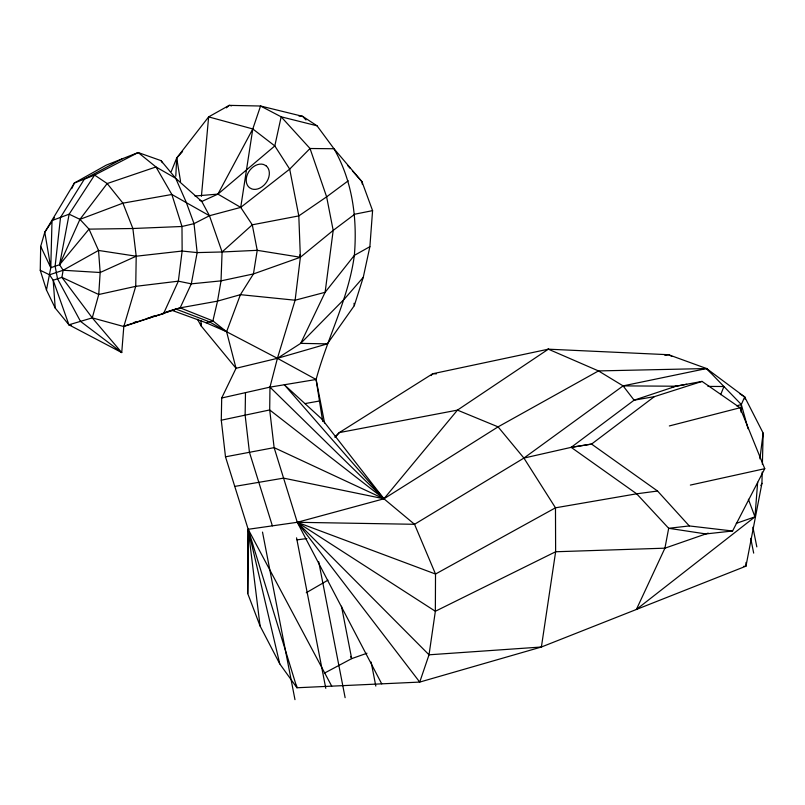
<?xml version="1.0" encoding="UTF-8"?>
<svg xmlns="http://www.w3.org/2000/svg" width="805" height="805" viewBox="0 0 805 805"><rect width="100%" height="100%" fill="white"/><g stroke="black" fill="none" stroke-linecap="round" stroke-linejoin="round"><path stroke-width="1.21" d="M201.079 320.843L201.069 325.834L236.036 368.298L277.413 358.326L327.333 343.866L354.281 305.689L363.256 277.343L369.877 246.682L372.584 210.638L361.978 181.699L333.984 148.744L317.039 125.801L302.64 116.333L260.558 106.019L229.194 105.364L208.636 116.886L176.698 158.001L171.284 171.465M762.204 472.002L761.933 483.312L745.973 566.167L541.393 647.009L419.727 682.087L296.934 687.762L279.768 663.873L260.075 625.988L247.749 593.587L248.181 529.298L225.491 456.817L221.284 420.2L221.697 398.002L236.036 368.298L226.597 331.741L240.413 294.67L253.434 273.942L257.228 250.325L252.277 224.816L240.715 207.398L217.924 194.116L194.941 196.007M247.749 593.587L248.181 529.298L297.276 522.294L383.935 498.788L498.074 426.861L598.487 370.924L706.579 368.539L744.675 396.915L763.14 433.06L762.385 464.465M201.411 196.299L208.636 116.886L252.79 128.951L274.807 145.926L289.689 169.12L298.806 215.901L300.376 257.258L295.113 300.215L277.413 358.326L269.967 387.135L269.695 409.956L274.123 447.64L297.276 522.294L381.721 683.848M746.024 562.423L745.973 566.167L743.478 566.398M71.715 188.682L74.382 182.997L94.608 175.088L107.186 183.54L122.924 203.162L132.875 228.509L136.206 256.211L135.733 286.339L123.809 326.538L121.736 352.57L68.918 324.807L55.213 308.063L46.459 290.001L40.25 270.289L40.693 246.38L44.788 232.202L74.382 182.997L106.27 165.126L138.168 152.537L161.02 160.628L175.711 178.308L201.793 201.471L209.461 215.73L222.089 251.975L221.033 280.865L217.521 301.13L212.892 320.883L206.06 322.745L171.757 310.257L165.981 312.129M245.485 392.649L245.133 415.149L249.449 452.299L272.372 525.846M46.459 290.001L50.785 267.713L52.013 220.55L69.139 214.18L94.608 175.088L138.168 152.537L155.989 166.967L175.711 178.308L186.207 202.186L194.025 223.649L197.155 252.599L191.308 283.843L180.149 307.852L123.809 326.538L92.263 317.864L68.918 324.807L53.19 280.251L49.538 274.797L40.25 270.289M740.992 412.059L741.325 404.533L744.675 396.915L739.574 393.575M175.792 176.265L176.698 158.001L182.564 151.541M757.656 482.265L754.969 516.85L636.383 609.476L664.92 548.175L668.683 528.291L636.664 493.807L571.178 447.349L523.914 458.075L414.535 524.297L297.276 522.294L419.727 682.087L429.025 654.807L435.354 611.257L435.515 574.035L414.535 524.297L383.935 498.788L269.695 409.956L221.284 420.2M759.89 458.85L763.14 433.06M122.058 158.897L84.424 179.062L60.526 217.38L55.122 266.234L57.537 278.812L80.5 321.366L121.736 352.57L92.263 317.864L61.905 277.363L63.132 270.249L59.58 264.724L69.139 214.18L79.937 219.352L89.023 229.133L132.875 228.509L181.98 226.487L194.025 223.649L209.461 215.73L240.715 207.398L252.79 128.951L260.558 106.019L281.156 116.816L317.039 125.801M92.263 317.864L98.743 294.509L100.162 272.513L98.532 250.446L89.023 229.133L59.58 264.724L50.785 267.713L40.693 246.38M322.694 421.438L316.103 379.487C327.424 337.547 348.525 298.826 354.351 255.376C357.45 218.618 352.52 181.145 333.984 148.744L310.026 148.502L289.689 169.12L240.715 207.398M720.696 394.661L723.926 386.511L707.967 386.41M59.58 264.724L79.937 219.352L107.186 183.54L155.989 166.967L171.857 194.478L181.98 226.487L182.141 251.039L178.348 281.176L163.485 313.759L153.634 316.586M760.906 485.586L761.933 483.312M732.57 530.998L689.291 525.937L668.683 528.291L705.864 533.936L732.57 530.998L764.75 468.691L740.047 407.763L702.041 381.409L676.059 386.219L634.109 400.176L571.178 447.349L591.564 444.078L654.334 396.654L702.041 381.409M199.731 200.093L201.793 201.471L217.924 194.116L252.79 128.951M51.701 221.808L44.788 232.202L50.785 267.713M53.09 219.725L54.468 217.642M234.758 486.411L283.581 478.13L383.935 498.788L457.451 410.117L548.356 349.179L668.603 354.723L706.579 368.539L711.087 372.725M363.256 277.343L344.721 298.675L300.698 343.373L277.413 358.326L226.597 331.741L209.471 321.819L175.943 309.06L161.906 313.759M431.067 375.593L432.698 373.751L548.356 349.179L598.487 370.924L623.1 385.887L634.169 400.256M335.101 437.266L339.297 432.597L432.698 373.751L436.431 373.842M335.051 436.964L339.297 432.597L457.451 410.117L498.074 426.861L523.914 458.075L555.48 507.814L555.631 551.757L541.393 647.009L429.025 654.807L297.276 522.294L435.515 574.035L555.48 507.814L636.664 493.807L657.564 491.03L689.291 525.937M226.436 107.84L229.194 105.364L231.609 105.827M49.538 274.797L63.132 270.249L98.532 250.446L136.206 256.211L182.141 251.039L197.155 252.599L222.089 251.975L252.277 224.816L298.806 215.901L326.629 196.843L348.233 180.793M217.924 194.116L274.807 145.926L281.156 116.816L310.026 148.502L326.629 196.843L333.19 230.411L325.119 292.306L300.698 343.373L327.333 343.866M523.914 458.075L623.1 385.887L706.579 368.539L741.325 404.533L748.056 428.733M306.262 592.721L327.967 580.153M369.877 246.682L354.351 255.376L325.119 292.306L295.113 300.215L240.413 294.67L217.521 301.13L180.149 307.852L172.803 309.955M324.304 673.201L351.674 658.631L366.959 653.237M136.206 256.211L100.162 272.513L63.132 270.249M79.937 219.352L122.924 203.162L171.857 194.478L209.461 215.73M708.199 533.121L664.92 548.175L555.631 551.757L435.354 611.257L297.276 522.294M736.263 523.361L754.969 516.85L748.388 499.271M153.715 316.506L157.217 315.329M150.988 316.999L154.449 315.872M133.55 322.634L137.061 321.497M124.061 326.075L152.537 316.898L146.55 318.619M736.585 405.841L741.325 404.533M669.337 425.946L740.047 407.763M221.697 398.002L269.967 387.135L316.103 379.487L324.586 423.028M690.358 485.083L764.75 468.691M372.584 210.638L354.774 214.2L333.19 230.411L300.376 257.258L253.434 273.942L221.033 280.865L191.308 283.843L178.348 281.176L135.733 286.339L98.743 294.509L61.905 277.363L53.19 280.251L55.213 308.063M664.91 355.448L668.603 354.723L671.903 356.384M225.491 456.817L274.123 447.64L383.935 498.788L321.98 419.164L284.316 384.76L383.935 498.788L381.55 498.074M671.833 386.953L686.635 384.257M304.954 403.607L319.293 401.031M634.109 400.176L654.334 396.654M571.087 447.369L591.564 444.078L657.564 491.03M297.085 539.853L306.836 538.555M222.089 251.975L257.228 250.325L300.376 257.258L299.812 254.823M623.1 385.887L676.059 386.219M298.907 115.99L302.64 116.333L305.97 119.975M68.918 324.807L71.363 325.351M180.149 307.852L212.892 320.883L226.597 331.741L206.06 322.745M547.742 349.31L548.356 349.179M277.413 358.326L316.103 379.487M381.812 497.45L383.935 498.788L269.967 387.135M381.932 497.309L383.935 498.788M347.659 165.528L350.044 168.225M352.429 170.912L361.978 181.699L362.28 184.184M161.02 160.628L162.399 162.701M197.487 319.323L201.069 325.834L200.717 323.409M331.72 686.152L248.181 529.298L260.075 625.988M350.517 656.407L351.674 658.631L341.481 606.225M279.768 663.873L248.181 529.298L296.934 687.762L296.461 685.297M744.675 396.915L745.178 399.371M752.896 527.184L756.821 546.877M750.743 538.384L753.681 553.115M371.135 662.042L375.814 686.071M318.72 561.769L345.124 697.663M296.562 537.841L325.784 688.335M262.511 532.105L294.972 699.636M176.698 158.001L180.531 181.286M354.029 303.294L354.281 305.689M265.932 165.689L263.527 164.472A13.735 10.274 -54.1 0 0 248.594 172.029A13.735 10.274 -54.1 0 0 249.55 187.736L251.935 188.984A13.735 10.274 -54.1 0 0 266.958 181.457A13.735 10.274 -54.1 0 0 265.932 165.689"/></g></svg>
